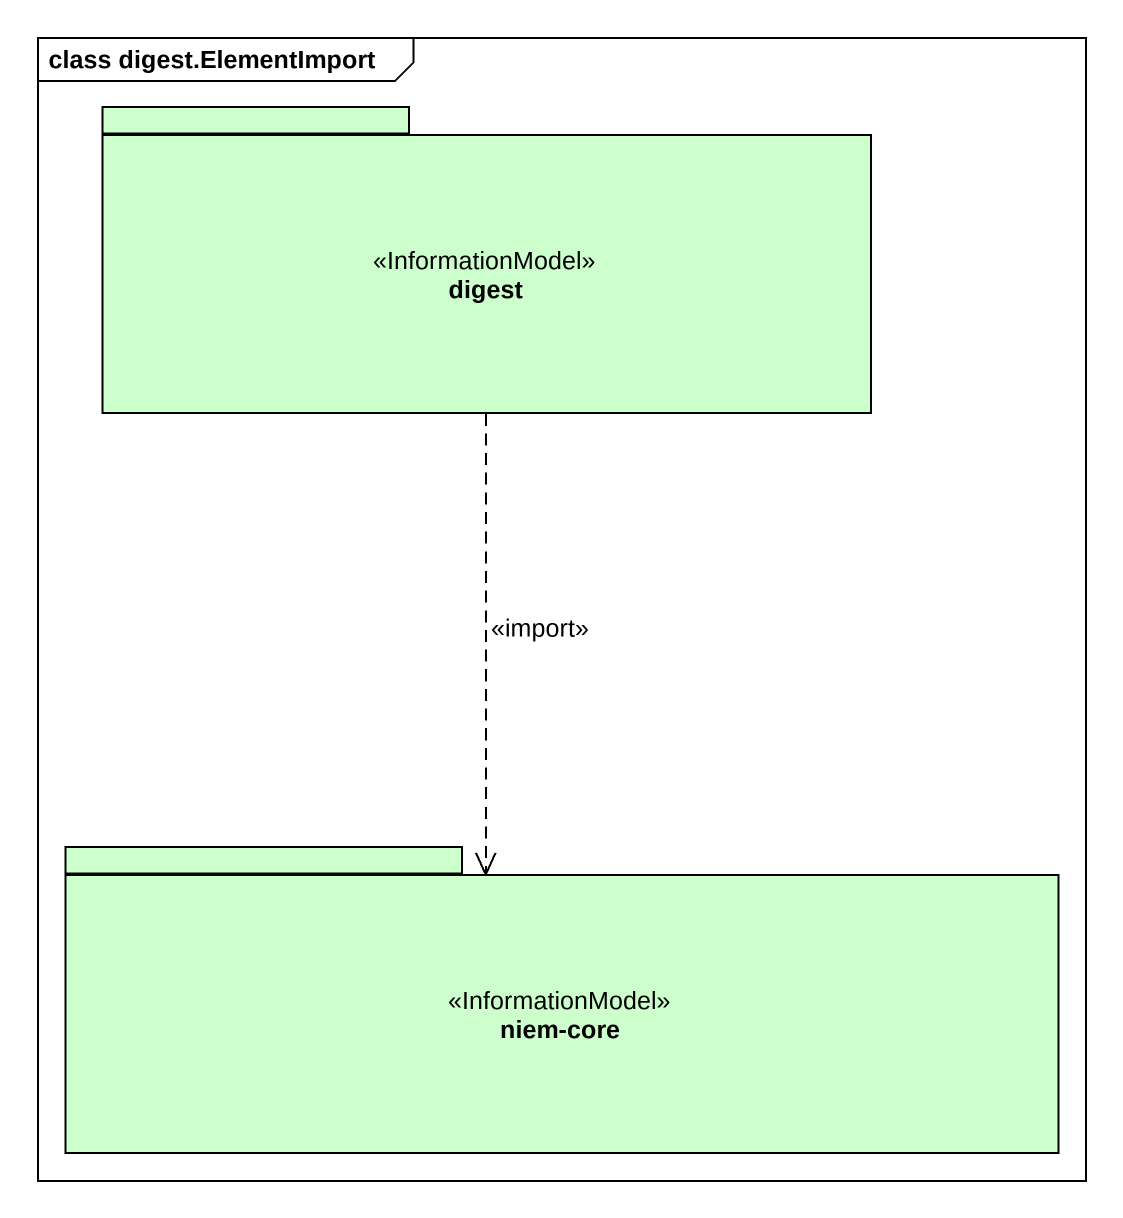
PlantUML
@startuml
mainframe class digest.ElementImport
package digest <<InformationModel>> #CCFFCC {
}
package "niem-core" as niem_core <<InformationModel>> #CCFFCC {
}
digest ..> niem_core : <<import>>
@enduml
